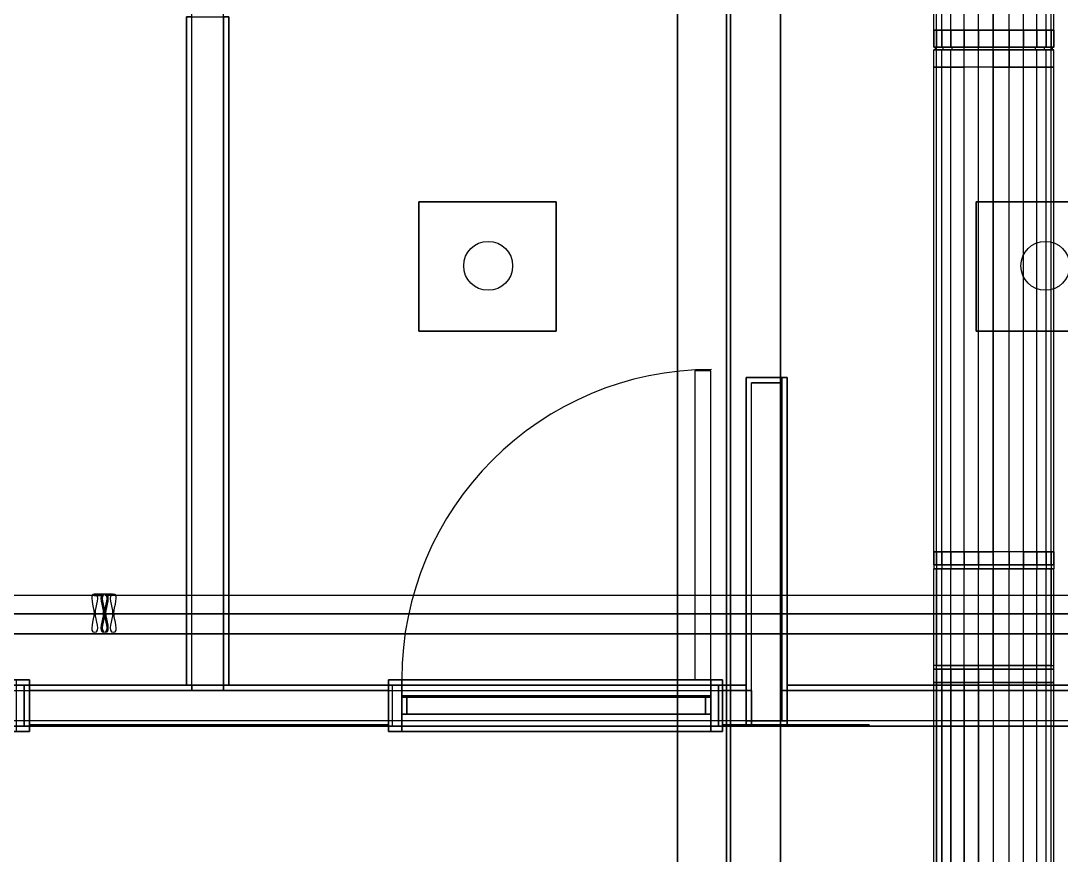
# Model space of a CAD drawing. Header units: metres. Extents: x 114 to 218, y 8 to 180.
# Drawn here: x 181.55 to 193.67, y 65.62 to 75.33 of the extents above; entities that cross this region are included whole.
import ezdxf

# ---------------------------------------------------------------- set-up
doc = ezdxf.new("R2010")
doc.units = ezdxf.units.M
doc.header["$MEASUREMENT"] = 0
for name, color, linetype in [('_Route', 7, 'Continuous'), ('A-2D-DOOR', 7, 'Continuous'), ('A-2D-I-WALL', 7, 'Continuous'), ('A-3D-DOOR', 7, 'Continuous'), ('A-3D-DOOR-FRAM', 7, 'Continuous'), ('A-3D-I-WALL', 7, 'Continuous'), ('E-LIGHT', 7, 'Continuous'), ('M-SA2S-Conn', 7, 'Continuous'), ('M-SA2S-Round', 7, 'Continuous'), ('PL-WA-Connector', 7, 'Continuous'), ('PL-WA-Pipe', 7, 'Continuous'), ('S-3D-BEAM', 7, 'Continuous')]:
    doc.layers.add(name, color=color, linetype=linetype)

msp = doc.modelspace()

# ---------------------------------------------------------------- linework, layer by layer
at = {"layer": '_Route', "color": 4, "true_color": 0x00ffff}
msp.add_lwpolyline([(168.404, 68.428), (199.875, 68.428), (199.875, 77.642)], dxfattribs=at)
msp.add_lwpolyline([(168.404, 68.428), (199.875, 68.428), (199.875, 77.642)], dxfattribs=at)
at = {"layer": 'A-2D-DOOR', "color": 9, "true_color": 0xbababa}
for points in [[(189.585, 67.659), (189.585, 71.258), (189.4, 71.258), (189.4, 67.659)], [(181.494, 67.659), (181.494, 67.059), (181.648, 67.059), (181.648, 67.659), (181.494, 67.659)], [(185.832, 67.059), (185.832, 67.659), (185.986, 67.659)], [(185.986, 67.659), (185.986, 67.059)], [(189.585, 67.659), (189.4, 67.659)], [(189.585, 67.659), (189.585, 67.059)], [(189.723, 67.059), (189.723, 67.659), (189.585, 67.659)], [(185.986, 67.059), (185.832, 67.059)], [(189.585, 67.059), (189.723, 67.059)]]:
    msp.add_lwpolyline(points, dxfattribs=at)
msp.add_arc((189.593, 67.667), 3.607, 90, 180, dxfattribs=at)
at = {"layer": 'A-2D-I-WALL', "color": 9, "true_color": 0xbababa}
for points in [[(183.54, 67.536), (183.54, 75.442)], [(183.909, 67.536), (183.909, 75.442)], [(183.478, 75.381), (183.478, 67.598)], [(183.971, 67.598), (183.971, 75.381)], [(190.477, 67.598), (190.477, 71.181), (190, 71.181), (190, 67.598)], [(190.062, 67.536), (190.062, 71.12), (190.415, 71.12), (190.415, 67.536)], [(183.478, 67.598), (181.648, 67.598)], [(183.54, 67.536), (181.648, 67.536)], [(185.832, 67.536), (183.909, 67.536)], [(185.832, 67.598), (183.971, 67.598)], [(190, 67.598), (189.723, 67.598)], [(190.062, 67.536), (189.723, 67.536)], [(202.29, 67.536), (190.415, 67.536)], [(198.491, 67.598), (190.477, 67.598)], [(185.832, 67.182), (181.648, 67.182)], [(202.29, 67.182), (189.723, 67.182)], [(181.648, 67.121), (185.832, 67.121)], [(189.723, 67.121), (202.229, 67.121)]]:
    msp.add_lwpolyline(points, dxfattribs=at)
at = {"layer": 'A-3D-DOOR', "color": 31, "true_color": 0xffbf7f}
for points in [[(185.986, 67.659), (185.986, 67.474), (185.986, 67.659)], [(189.585, 67.659), (189.585, 67.659), (185.986, 67.659), (189.585, 67.659), (189.585, 67.474), (185.986, 67.474), (189.585, 67.474), (189.585, 67.474)], [(185.986, 67.659), (185.986, 67.659)], [(185.986, 67.659), (185.986, 67.659)], [(189.585, 67.659), (189.585, 67.474)], [(185.986, 67.474), (185.986, 67.474)], [(185.986, 67.474), (185.986, 67.474)]]:
    msp.add_lwpolyline(points, dxfattribs=at)
at = {"layer": 'A-3D-DOOR-FRAM', "color": 31, "true_color": 0xffbf7f}
for points in [[(177.895, 67.059), (177.895, 67.059), (177.741, 67.059), (181.648, 67.059), (181.494, 67.059), (177.895, 67.059), (177.895, 67.659), (177.741, 67.659), (181.648, 67.659), (181.494, 67.659), (177.895, 67.659), (177.895, 67.659)], [(181.648, 67.059), (181.648, 67.659), (181.648, 67.059)], [(181.648, 67.659), (181.648, 67.659)], [(181.648, 67.659), (181.648, 67.659)], [(185.832, 67.659), (185.832, 67.059), (185.832, 67.659)], [(189.585, 67.659), (185.986, 67.659), (185.832, 67.659), (189.723, 67.659), (189.585, 67.659)], [(185.832, 67.659), (185.832, 67.659)], [(185.832, 67.659), (185.832, 67.659)], [(185.986, 67.659), (185.986, 67.059), (185.986, 67.659)], [(185.986, 67.659), (185.986, 67.659)], [(185.986, 67.659), (185.986, 67.659)], [(189.585, 67.659), (189.585, 67.059)], [(189.585, 67.059), (189.585, 67.659)], [(189.585, 67.659), (189.585, 67.659)], [(189.723, 67.659), (189.723, 67.059)], [(189.723, 67.659), (189.723, 67.059)], [(189.723, 67.659), (189.723, 67.659)], [(189.723, 67.659), (189.723, 67.659)], [(185.986, 67.259), (185.986, 67.459)], [(185.986, 67.459), (185.986, 67.259)], [(189.585, 67.459), (189.523, 67.459), (189.523, 67.259), (189.585, 67.259), (185.986, 67.259), (186.047, 67.259), (189.523, 67.259), (189.523, 67.459), (186.047, 67.459), (185.986, 67.459), (189.585, 67.459), (189.585, 67.259), (189.585, 67.459)], [(185.986, 67.459), (185.986, 67.459)], [(186.047, 67.459), (186.047, 67.259)], [(186.047, 67.259), (186.047, 67.459)], [(186.047, 67.459), (186.047, 67.459)], [(186.047, 67.459), (186.047, 67.459)], [(189.523, 67.459), (189.523, 67.459)], [(189.523, 67.459), (189.523, 67.459)], [(189.585, 67.459), (189.585, 67.459)], [(185.986, 67.259), (185.986, 67.259)], [(185.986, 67.259), (185.986, 67.259)], [(186.047, 67.259), (186.047, 67.259)], [(189.523, 67.259), (189.523, 67.259)], [(189.523, 67.259), (189.523, 67.259)], [(189.585, 67.259), (189.585, 67.259)], [(189.585, 67.259), (189.585, 67.259)], [(181.648, 67.059), (181.648, 67.059)], [(181.648, 67.059), (181.648, 67.059)], [(189.585, 67.059), (189.723, 67.059), (185.832, 67.059), (185.986, 67.059), (189.585, 67.059)], [(185.832, 67.059), (185.832, 67.059)], [(185.832, 67.059), (185.832, 67.059)], [(185.986, 67.059), (185.986, 67.059)], [(185.986, 67.059), (185.986, 67.059)], [(189.723, 67.059), (189.723, 67.059)], [(189.723, 67.059), (189.723, 67.059)]]:
    msp.add_lwpolyline(points, dxfattribs=at)
at = {"layer": 'A-3D-I-WALL', "color": 42, "true_color": 0xdda500}
for points in [[(183.478, 75.381), (183.478, 67.598), (183.54, 67.598), (183.54, 75.381), (183.478, 75.381), (183.971, 75.381), (183.971, 67.598)], [(183.478, 75.381), (183.971, 75.381), (183.971, 67.598), (183.478, 67.598), (183.478, 75.381), (183.478, 67.598)], [(183.909, 67.598), (183.971, 67.598), (183.971, 75.381), (183.909, 75.381), (183.909, 67.598)], [(190, 67.536), (190.062, 67.536), (190.062, 71.12), (190.415, 71.12), (190.415, 71.181), (190.062, 71.181), (190, 71.181), (190, 67.598), (190, 67.536)], [(190.477, 67.121), (190, 67.121), (190, 67.136), (190.477, 67.136), (190, 67.136), (190, 67.121), (190, 67.598), (190, 71.181)], [(190, 71.181), (190.062, 71.181), (190.415, 71.181), (190.477, 71.181), (190, 71.181), (190, 67.598), (190, 67.121), (190.477, 67.121), (190.477, 67.598), (190.477, 71.181), (190.477, 67.598), (190.477, 67.121), (190.477, 67.136), (190.477, 67.121)], [(190, 71.181), (190, 71.181)], [(190, 71.181), (190, 71.181)], [(190, 71.181), (190, 71.181)], [(190.062, 71.181), (190.062, 71.181)], [(190.062, 71.181), (190.062, 71.181)], [(190.477, 67.536), (190.477, 67.598), (190.477, 71.181), (190.415, 71.181), (190.415, 71.12), (190.415, 67.536), (190.477, 67.536)], [(190.415, 71.181), (190.415, 71.181)], [(190.415, 71.181), (190.415, 71.181)], [(190.477, 71.181), (190.477, 71.181)], [(190.477, 71.181), (190.477, 71.181)], [(190.415, 71.12), (190.062, 71.12)], [(190.062, 71.12), (190.062, 71.12)], [(190.415, 71.12), (190.415, 71.12)], [(165.482, 67.598), (167.389, 67.598), (167.881, 67.598), (177.003, 67.598), (177.495, 67.598), (183.478, 67.598), (183.971, 67.598), (190, 67.598)], [(183.54, 67.598), (183.478, 67.598), (177.495, 67.598), (177.433, 67.598), (177.433, 67.536), (183.54, 67.536), (183.54, 67.598)], [(185.878, 67.121), (185.878, 67.598), (183.971, 67.598), (183.478, 67.598), (181.586, 67.598), (181.586, 67.121), (181.586, 67.598), (177.787, 67.598), (177.787, 67.121)], [(181.586, 67.598), (181.586, 67.598)], [(183.971, 67.598), (183.478, 67.598)], [(183.478, 67.598), (183.478, 67.598)], [(183.478, 67.598), (183.478, 67.598)], [(183.478, 67.598), (183.478, 67.598)], [(183.478, 67.598), (183.478, 67.598)], [(183.478, 67.598), (183.478, 67.598)], [(183.54, 67.598), (183.54, 67.536), (183.909, 67.536), (183.909, 67.598)], [(183.54, 67.598), (183.54, 67.598)], [(183.54, 67.598), (183.54, 67.598)], [(183.54, 67.536), (183.54, 67.536)], [(183.909, 67.536), (183.54, 67.536)], [(183.54, 67.536), (183.54, 67.536)], [(183.909, 67.598), (183.909, 67.598)], [(183.909, 67.598), (183.909, 67.536), (190, 67.536), (190, 67.598), (183.971, 67.598), (183.909, 67.598)], [(183.909, 67.598), (183.909, 67.598)], [(183.909, 67.536), (183.909, 67.536)], [(183.909, 67.536), (183.909, 67.536)], [(183.971, 67.598), (183.971, 67.598)], [(183.971, 67.598), (183.971, 67.598)], [(183.971, 67.598), (183.971, 67.598)], [(183.971, 67.598), (183.971, 67.598)], [(183.971, 67.598), (183.971, 67.598)], [(185.878, 67.121), (185.878, 67.598), (189.677, 67.598), (189.677, 67.121)], [(185.878, 67.598), (185.878, 67.598)], [(185.878, 67.598), (185.878, 67.598)], [(189.677, 67.121), (189.677, 67.598), (190, 67.598), (190, 67.121)], [(189.677, 67.598), (189.677, 67.598)], [(190, 67.598), (190, 67.598)], [(190, 67.598), (190, 67.598)], [(190, 67.598), (190, 67.598)], [(190, 67.598), (190, 67.121), (190, 67.136), (190, 67.121)], [(190, 67.598), (190, 67.598)], [(190, 67.598), (190, 67.598)], [(190, 67.536), (190, 67.536)], [(190, 67.182), (190.062, 67.182), (190.062, 67.536), (190, 67.536)], [(190, 67.536), (190, 67.536)], [(190.062, 67.536), (190.062, 67.182), (190.415, 67.182)], [(190.062, 67.536), (190.062, 67.536)], [(190.062, 67.536), (190.062, 67.536)], [(190.415, 67.536), (190.415, 67.182)], [(190.415, 67.536), (190.415, 67.536)], [(190.477, 67.536), (190.415, 67.536), (190.415, 67.182), (190.477, 67.182)], [(190.415, 67.536), (190.415, 67.536)], [(190.477, 67.598), (190.477, 67.598)], [(190.477, 67.598), (190.477, 67.598)], [(198.552, 67.598), (198.491, 67.598), (190.477, 67.598), (190.477, 67.536), (198.552, 67.536), (198.552, 67.598)], [(190.477, 67.598), (198.491, 67.598), (198.906, 67.598), (202.229, 67.598)], [(190.477, 67.598), (190.477, 67.598), (190.477, 67.121), (190.477, 67.136), (190.477, 67.121)], [(190.477, 67.121), (190.477, 67.598), (198.491, 67.598), (198.906, 67.598), (202.229, 67.598), (202.229, 67.121), (190.477, 67.121), (191.431, 67.121), (190.477, 67.121), (202.229, 67.121)], [(190.477, 67.598), (190.477, 67.598)], [(190.477, 67.598), (190.477, 67.598)], [(190.477, 67.536), (190.477, 67.536)], [(190.477, 67.536), (190.477, 67.536)], [(165.482, 67.121), (190, 67.121), (190, 67.182), (165.482, 67.182), (165.482, 67.121)], [(190, 67.182), (190, 67.121), (190.062, 67.121), (190.062, 67.182), (190, 67.182)], [(190, 67.182), (190, 67.182)], [(190, 67.182), (190, 67.182)], [(190.062, 67.182), (190.062, 67.182)], [(190.062, 67.182), (190.062, 67.182)], [(190.062, 67.182), (190.062, 67.182)], [(190.477, 67.121), (202.229, 67.121), (202.229, 67.182), (190.477, 67.182), (190.415, 67.182), (190.062, 67.182), (190.062, 67.121), (190.477, 67.121)], [(190.062, 67.182), (190.062, 67.182)], [(190.415, 67.182), (190.415, 67.182)], [(190.415, 67.182), (190.415, 67.182)], [(190.477, 67.182), (190.477, 67.182)], [(165.482, 67.121), (177.741, 67.121), (165.482, 67.121), (177.787, 67.121), (181.586, 67.121), (185.878, 67.121), (189.677, 67.121), (190, 67.121), (189.723, 67.121), (190, 67.121), (165.482, 67.121)], [(181.586, 67.121), (181.586, 67.121)], [(185.832, 67.136), (181.648, 67.136), (185.832, 67.136), (185.832, 67.121), (185.832, 67.136)], [(181.648, 67.136), (181.648, 67.121), (181.648, 67.136)], [(181.648, 67.136), (181.648, 67.136)], [(181.648, 67.121), (185.832, 67.121), (181.648, 67.121)], [(181.648, 67.121), (181.648, 67.121)], [(181.648, 67.121), (181.648, 67.121)], [(185.832, 67.136), (185.832, 67.136)], [(185.832, 67.121), (185.832, 67.121)], [(185.878, 67.121), (185.878, 67.121)], [(189.677, 67.121), (189.677, 67.121)], [(190, 67.136), (189.723, 67.136), (189.723, 67.121), (189.723, 67.136), (190, 67.136)], [(189.723, 67.136), (189.723, 67.136)], [(189.723, 67.121), (189.723, 67.121)], [(189.723, 67.121), (189.723, 67.121)], [(190, 67.136), (190, 67.136)], [(190, 67.136), (190, 67.136)], [(190, 67.121), (190.477, 67.121), (190.062, 67.121), (190, 67.121)], [(190, 67.121), (190, 67.121)], [(190, 67.121), (190, 67.121)], [(190, 67.121), (190, 67.121)], [(190, 67.121), (190, 67.121)], [(190, 67.121), (190, 67.121)], [(190, 67.121), (190, 67.121)], [(190.062, 67.121), (190.062, 67.121)], [(190.062, 67.121), (190.062, 67.121)], [(190.062, 67.121), (190.062, 67.121)], [(190.477, 67.136), (190.477, 67.136)], [(190.477, 67.136), (190.477, 67.136)], [(191.431, 67.136), (190.477, 67.136), (191.431, 67.136), (191.431, 67.121), (191.431, 67.136)], [(190.477, 67.136), (190.477, 67.136)], [(190.477, 67.121), (190.477, 67.121)], [(190.477, 67.121), (190.477, 67.121)], [(190.477, 67.121), (190.477, 67.121)], [(190.477, 67.121), (190.477, 67.121)], [(190.477, 67.121), (190.477, 67.121)], [(191.431, 67.136), (191.431, 67.136)], [(191.431, 67.121), (191.431, 67.121)], [(191.431, 67.121), (191.431, 67.121)]]:
    msp.add_lwpolyline(points, dxfattribs=at)
at = {"layer": 'E-LIGHT', "color": 5, "true_color": 0x0000ff}
for points in [[(186.185, 71.72), (186.185, 73.227), (187.785, 73.227), (187.785, 71.72), (187.785, 73.227), (186.185, 73.227), (186.185, 71.72)], [(186.185, 73.227), (186.185, 73.227)], [(186.185, 73.227), (186.185, 73.227)], [(187.785, 73.227), (187.785, 73.227)], [(187.785, 73.227), (187.785, 73.227)], [(192.677, 71.72), (192.677, 73.227), (194.276, 73.227), (194.276, 71.72), (194.276, 73.227), (192.677, 73.227), (192.677, 71.72)], [(192.677, 73.227), (192.677, 73.227)], [(192.677, 73.227), (192.677, 73.227)], [(186.985, 72.766), (186.985, 72.766)], [(193.476, 72.766), (193.476, 72.766)], [(186.693, 72.474), (186.693, 72.474)], [(187.278, 72.474), (187.278, 72.474)], [(193.2, 72.474), (193.2, 72.474)], [(186.985, 72.197), (186.985, 72.197)], [(193.476, 72.197), (193.476, 72.197)], [(187.785, 71.72), (186.185, 71.72), (187.785, 71.72)], [(186.185, 71.72), (186.185, 71.72)], [(186.185, 71.72), (186.185, 71.72)], [(187.785, 71.72), (187.785, 71.72)], [(187.785, 71.72), (187.785, 71.72)], [(194.276, 71.72), (192.677, 71.72), (194.276, 71.72)], [(192.677, 71.72), (192.677, 71.72)], [(192.677, 71.72), (192.677, 71.72)]]:
    msp.add_lwpolyline(points, dxfattribs=at)
for centre in [(186.993, 72.481), (186.993, 72.481), (193.484, 72.481), (193.484, 72.481)]:
    msp.add_circle(centre, 0.285, dxfattribs=at)
at = {"layer": 'M-SA2S-Conn', "color": 5, "true_color": 0x0000ff}
for points in [[(193.384, 75.227), (193.492, 75.227), (193.553, 75.227), (193.584, 75.227), (193.553, 75.227), (193.492, 75.227), (193.384, 75.227), (193.23, 75.227), (193.061, 75.227), (192.877, 75.227), (192.707, 75.227), (192.538, 75.227), (192.384, 75.227), (192.277, 75.227), (192.215, 75.227), (192.184, 75.227), (192.215, 75.227), (192.277, 75.227), (192.384, 75.227), (192.538, 75.227), (192.707, 75.227), (192.877, 75.227), (193.061, 75.227), (193.23, 75.227), (193.384, 75.227)], [(192.184, 75.227), (192.184, 75.027)], [(192.184, 75.227), (192.184, 75.227)], [(192.215, 75.227), (192.215, 75.027)], [(192.215, 75.227), (192.215, 75.027)], [(192.215, 75.227), (192.215, 75.227)], [(192.215, 75.227), (192.215, 75.227)], [(192.277, 75.227), (192.277, 75.027)], [(192.277, 75.227), (192.277, 75.027)], [(192.277, 75.227), (192.277, 75.227)], [(192.277, 75.227), (192.277, 75.227)], [(192.384, 75.227), (192.384, 75.027)], [(192.384, 75.227), (192.384, 75.027)], [(192.384, 75.227), (192.384, 75.227)], [(192.384, 75.227), (192.384, 75.227)], [(192.538, 75.227), (192.538, 75.027)], [(192.538, 75.027), (192.538, 75.227)], [(192.538, 75.227), (192.538, 75.227)], [(192.538, 75.227), (192.538, 75.227)], [(192.707, 75.227), (192.707, 75.027)], [(192.707, 75.227), (192.707, 75.027)], [(192.707, 75.227), (192.707, 75.227)], [(192.707, 75.227), (192.707, 75.227)], [(192.877, 75.227), (192.877, 75.027)], [(192.877, 75.227), (192.877, 75.027)], [(192.877, 75.227), (192.877, 75.227)], [(192.877, 75.227), (192.877, 75.227)], [(193.061, 75.227), (193.061, 75.027)], [(193.061, 75.227), (193.061, 75.027)], [(193.061, 75.227), (193.061, 75.227)], [(193.061, 75.227), (193.061, 75.227)], [(193.23, 75.227), (193.23, 75.027)], [(193.23, 75.227), (193.23, 75.027)], [(193.23, 75.227), (193.23, 75.227)], [(193.23, 75.227), (193.23, 75.227)], [(193.384, 75.227), (193.384, 75.027)], [(193.384, 75.227), (193.384, 75.027)], [(193.384, 75.227), (193.384, 75.227)], [(193.384, 75.227), (193.384, 75.227)], [(193.492, 75.227), (193.492, 75.027)], [(193.492, 75.227), (193.492, 75.027)], [(193.492, 75.227), (193.492, 75.227)], [(193.492, 75.227), (193.492, 75.227)], [(193.553, 75.227), (193.553, 75.027)], [(193.553, 75.227), (193.553, 75.027)], [(193.553, 75.227), (193.553, 75.227)], [(193.553, 75.227), (193.553, 75.227)], [(193.584, 75.227), (193.584, 75.027)], [(193.584, 75.227), (193.584, 75.227)], [(192.707, 75.027), (192.538, 75.027), (192.384, 75.027), (192.277, 75.027), (192.215, 75.027), (192.184, 75.027), (192.215, 75.027), (192.277, 75.027), (192.384, 75.027), (192.538, 75.027), (192.707, 75.027), (192.877, 75.027), (193.061, 75.027), (193.23, 75.027), (193.384, 75.027), (193.492, 75.027), (193.553, 75.027), (193.584, 75.027), (193.553, 75.027), (193.492, 75.027), (193.384, 75.027), (193.23, 75.027), (193.061, 75.027), (192.877, 75.027), (192.707, 75.027)], [(192.184, 75.027), (192.184, 75.027)], [(192.184, 74.796), (192.184, 74.996)], [(192.538, 74.996), (192.384, 74.996), (192.277, 74.996), (192.215, 74.996), (192.184, 74.996), (192.215, 74.996), (192.277, 74.996), (192.384, 74.996), (192.538, 74.996), (192.707, 74.996), (192.877, 74.996), (193.061, 74.996), (193.23, 74.996), (193.384, 74.996), (193.492, 74.996), (193.553, 74.996), (193.584, 74.996), (193.553, 74.996), (193.492, 74.996), (193.384, 74.996), (193.23, 74.996), (193.061, 74.996)], [(192.184, 74.996), (192.184, 74.996)], [(192.2, 75.027), (192.2, 74.996), (192.215, 74.996), (192.215, 75.027)], [(193.553, 75.027), (193.569, 75.027), (193.553, 75.027), (193.476, 75.027), (193.369, 75.027), (193.23, 75.027), (193.061, 75.027), (192.877, 75.027), (192.707, 75.027), (192.538, 75.027), (192.4, 75.027), (192.292, 75.027), (192.215, 75.027), (192.2, 75.027), (192.215, 75.027), (192.292, 75.027), (192.4, 75.027), (192.538, 75.027), (192.707, 75.027), (192.877, 75.027), (193.061, 75.027), (193.23, 75.027), (193.369, 75.027), (193.476, 75.027), (193.553, 75.027)], [(192.2, 75.027), (192.2, 75.027)], [(192.2, 74.996), (192.215, 74.996), (192.292, 74.996)], [(192.2, 74.996), (192.2, 74.996)], [(192.215, 74.996), (192.215, 75.027)], [(192.215, 74.996), (192.292, 74.996), (192.292, 75.027)], [(192.215, 75.027), (192.215, 75.027)], [(192.215, 75.027), (192.215, 75.027)], [(192.215, 75.027), (192.215, 75.027)], [(192.215, 75.027), (192.215, 75.027)], [(192.215, 74.796), (192.215, 74.996)], [(192.215, 74.796), (192.215, 74.996)], [(192.215, 74.996), (192.215, 74.996)], [(192.215, 74.996), (192.215, 74.996)], [(192.215, 74.996), (192.215, 74.996)], [(192.215, 74.996), (192.215, 74.996)], [(192.277, 75.027), (192.277, 75.027)], [(192.277, 75.027), (192.277, 75.027)], [(192.277, 74.796), (192.277, 74.996)], [(192.277, 74.796), (192.277, 74.996)], [(192.277, 74.996), (192.277, 74.996)], [(192.277, 74.996), (192.277, 74.996)], [(192.4, 74.996), (192.292, 74.996), (192.292, 75.027)], [(192.292, 74.996), (192.4, 74.996), (192.4, 75.027)], [(192.292, 75.027), (192.292, 75.027)], [(192.292, 75.027), (192.292, 75.027)], [(192.292, 74.996), (192.292, 74.996)], [(192.292, 74.996), (192.292, 74.996)], [(192.384, 75.027), (192.384, 75.027)], [(192.384, 75.027), (192.384, 75.027)], [(192.384, 74.796), (192.384, 74.996)], [(192.384, 74.796), (192.384, 74.996)], [(192.384, 74.996), (192.384, 74.996)], [(192.384, 74.996), (192.384, 74.996)], [(192.538, 74.996), (192.4, 74.996), (192.4, 75.027)], [(192.4, 74.996), (192.538, 74.996), (192.538, 75.027)], [(192.4, 75.027), (192.4, 75.027)], [(192.4, 75.027), (192.4, 75.027)], [(192.4, 74.996), (192.4, 74.996)], [(192.4, 74.996), (192.4, 74.996)], [(192.707, 74.996), (192.538, 74.996), (192.538, 75.027)], [(192.538, 74.996), (192.707, 74.996), (192.707, 75.027)], [(192.538, 75.027), (192.538, 75.027)], [(192.538, 75.027), (192.538, 75.027)], [(192.538, 75.027), (192.538, 75.027)], [(192.538, 75.027), (192.538, 75.027)], [(192.707, 74.796), (192.538, 74.796), (192.538, 74.996), (192.707, 74.996)], [(192.538, 74.796), (192.538, 74.996)], [(192.538, 74.996), (192.538, 74.996)], [(192.538, 74.996), (192.538, 74.996)], [(192.538, 74.996), (192.538, 74.996)], [(192.538, 74.996), (192.538, 74.996)], [(192.877, 74.996), (192.707, 74.996), (192.707, 75.027)], [(192.707, 74.996), (192.877, 74.996), (192.877, 75.027)], [(192.707, 75.027), (192.707, 75.027)], [(192.707, 75.027), (192.707, 75.027)], [(192.707, 75.027), (192.707, 75.027)], [(192.707, 75.027), (192.707, 75.027)], [(192.877, 74.796), (192.707, 74.796), (192.707, 74.996), (192.877, 74.996), (192.877, 74.796)], [(192.707, 74.796), (192.707, 74.996)], [(192.707, 74.996), (192.707, 74.996)], [(192.707, 74.996), (192.707, 74.996)], [(192.707, 74.996), (192.707, 74.996)], [(192.707, 74.996), (192.707, 74.996)], [(193.061, 74.996), (192.877, 74.996), (192.877, 75.027)], [(192.877, 74.996), (193.061, 74.996), (193.061, 75.027)], [(192.877, 75.027), (192.877, 75.027)], [(192.877, 75.027), (192.877, 75.027)], [(192.877, 75.027), (192.877, 75.027)], [(192.877, 75.027), (192.877, 75.027)], [(192.877, 74.996), (193.061, 74.996), (193.061, 74.796)], [(192.877, 74.796), (192.877, 74.996)], [(192.877, 74.996), (192.877, 74.996)], [(192.877, 74.996), (192.877, 74.996)], [(192.877, 74.996), (192.877, 74.996)], [(192.877, 74.996), (192.877, 74.996)], [(193.23, 74.996), (193.061, 74.996), (193.061, 75.027)], [(193.061, 74.996), (193.23, 74.996), (193.23, 75.027)], [(193.061, 75.027), (193.061, 75.027)], [(193.061, 75.027), (193.061, 75.027)], [(193.061, 75.027), (193.061, 75.027)], [(193.061, 75.027), (193.061, 75.027)], [(193.061, 74.796), (193.061, 74.996)], [(193.061, 74.996), (193.061, 74.996)], [(193.061, 74.996), (193.061, 74.996)], [(193.061, 74.996), (193.061, 74.996)], [(193.061, 74.996), (193.061, 74.996)], [(193.369, 74.996), (193.23, 74.996), (193.23, 75.027)], [(193.23, 74.996), (193.369, 74.996), (193.369, 75.027)], [(193.23, 75.027), (193.23, 75.027)], [(193.23, 75.027), (193.23, 75.027)], [(193.23, 75.027), (193.23, 75.027)], [(193.23, 75.027), (193.23, 75.027)], [(193.23, 74.796), (193.23, 74.996)], [(193.23, 74.796), (193.23, 74.996)], [(193.23, 74.996), (193.23, 74.996)], [(193.23, 74.996), (193.23, 74.996)], [(193.23, 74.996), (193.23, 74.996)], [(193.23, 74.996), (193.23, 74.996)], [(193.476, 74.996), (193.369, 74.996), (193.369, 75.027)], [(193.369, 74.996), (193.476, 74.996), (193.476, 75.027)], [(193.369, 75.027), (193.369, 75.027)], [(193.369, 75.027), (193.369, 75.027)], [(193.369, 74.996), (193.369, 74.996)], [(193.369, 74.996), (193.369, 74.996)], [(193.384, 75.027), (193.384, 75.027)], [(193.384, 75.027), (193.384, 75.027)], [(193.384, 74.796), (193.384, 74.996)], [(193.384, 74.796), (193.384, 74.996)], [(193.384, 74.996), (193.384, 74.996)], [(193.384, 74.996), (193.384, 74.996)], [(193.553, 74.996), (193.476, 74.996), (193.476, 75.027)], [(193.476, 74.996), (193.553, 74.996), (193.553, 75.027)], [(193.476, 75.027), (193.476, 75.027)], [(193.476, 75.027), (193.476, 75.027)], [(193.476, 74.996), (193.476, 74.996)], [(193.476, 74.996), (193.476, 74.996)], [(193.492, 75.027), (193.492, 75.027)], [(193.492, 75.027), (193.492, 75.027)], [(193.492, 74.796), (193.492, 74.996)], [(193.492, 74.796), (193.492, 74.996)], [(193.492, 74.996), (193.492, 74.996)], [(193.492, 74.996), (193.492, 74.996)], [(193.569, 74.996), (193.553, 74.996), (193.553, 75.027)], [(193.553, 74.996), (193.569, 74.996), (193.569, 75.027)], [(193.553, 75.027), (193.553, 75.027)], [(193.553, 75.027), (193.553, 75.027)], [(193.553, 75.027), (193.553, 75.027)], [(193.553, 75.027), (193.553, 75.027)], [(193.553, 74.796), (193.553, 74.996)], [(193.553, 74.796), (193.553, 74.996)], [(193.553, 74.996), (193.553, 74.996)], [(193.553, 74.996), (193.553, 74.996)], [(193.553, 74.996), (193.553, 74.996)], [(193.553, 74.996), (193.553, 74.996)], [(193.569, 75.027), (193.569, 75.027)], [(193.569, 74.996), (193.569, 74.996)], [(193.584, 75.027), (193.584, 75.027)], [(193.584, 74.796), (193.584, 74.996)], [(193.584, 74.996), (193.584, 74.996)], [(192.877, 74.796), (193.061, 74.796), (193.23, 74.796), (193.384, 74.796), (193.492, 74.796), (193.553, 74.796), (193.584, 74.796), (193.553, 74.796), (193.492, 74.796), (193.384, 74.796), (193.23, 74.796), (193.061, 74.796), (192.877, 74.796), (192.707, 74.796), (192.538, 74.796), (192.384, 74.796), (192.277, 74.796), (192.215, 74.796), (192.184, 74.796), (192.215, 74.796), (192.277, 74.796), (192.384, 74.796), (192.538, 74.796)], [(192.184, 74.796), (192.184, 74.796)], [(192.215, 74.796), (192.215, 74.796)], [(192.215, 74.796), (192.215, 74.796)], [(192.277, 74.796), (192.277, 74.796)], [(192.277, 74.796), (192.277, 74.796)], [(192.384, 74.796), (192.384, 74.796)], [(192.384, 74.796), (192.384, 74.796)], [(192.538, 74.796), (192.538, 74.796)], [(192.538, 74.796), (192.538, 74.796)], [(192.707, 74.796), (192.707, 74.796)], [(192.707, 74.796), (192.707, 74.796)], [(192.877, 74.796), (192.877, 74.796)], [(192.877, 74.796), (192.877, 74.796)], [(193.061, 74.796), (193.061, 74.796)], [(193.061, 74.796), (193.061, 74.796)], [(193.23, 74.796), (193.23, 74.796)], [(193.23, 74.796), (193.23, 74.796)], [(193.384, 74.796), (193.384, 74.796)], [(193.384, 74.796), (193.384, 74.796)], [(193.492, 74.796), (193.492, 74.796)], [(193.492, 74.796), (193.492, 74.796)], [(193.553, 74.796), (193.553, 74.796)], [(193.553, 74.796), (193.553, 74.796)], [(193.584, 74.796), (193.584, 74.796)]]:
    msp.add_lwpolyline(points, dxfattribs=at)
at = {"layer": 'M-SA2S-Round', "color": 5, "true_color": 0x0000ff}
for points in [[(192.184, 75.027), (192.184, 78.672)], [(192.215, 75.027), (192.215, 78.672)], [(192.215, 75.027), (192.215, 78.672)], [(192.277, 75.027), (192.277, 78.672)], [(192.277, 75.027), (192.277, 78.672)], [(192.384, 75.027), (192.384, 78.672)], [(192.384, 75.027), (192.384, 78.672)], [(192.538, 75.027), (192.538, 78.672)], [(192.538, 75.027), (192.538, 78.672)], [(192.707, 75.027), (192.707, 78.672)], [(192.707, 75.027), (192.707, 78.672)], [(192.877, 78.672), (192.877, 75.027)], [(192.877, 75.027), (192.877, 78.672)], [(193.061, 75.027), (193.061, 78.672)], [(193.061, 75.027), (193.061, 78.672)], [(193.23, 75.027), (193.23, 78.672)], [(193.23, 75.027), (193.23, 78.672)], [(193.384, 75.027), (193.384, 78.672)], [(193.384, 75.027), (193.384, 78.672)], [(193.492, 75.027), (193.492, 78.672)], [(193.492, 75.027), (193.492, 78.672)], [(193.553, 75.027), (193.553, 78.672)], [(193.553, 75.027), (193.553, 78.672)], [(193.584, 75.027), (193.584, 78.672)], [(193.492, 75.027), (193.384, 75.027), (193.23, 75.027), (193.061, 75.027), (192.877, 75.027), (192.707, 75.027), (192.538, 75.027), (192.384, 75.027), (192.277, 75.027), (192.215, 75.027), (192.184, 75.027), (192.215, 75.027), (192.277, 75.027), (192.384, 75.027), (192.538, 75.027), (192.707, 75.027), (192.877, 75.027), (193.061, 75.027), (193.23, 75.027), (193.384, 75.027), (193.492, 75.027), (193.553, 75.027), (193.584, 75.027), (193.553, 75.027), (193.492, 75.027)], [(192.184, 75.027), (192.184, 75.027)], [(192.277, 74.996), (192.215, 74.996), (192.184, 74.996), (192.215, 74.996), (192.277, 74.996), (192.384, 74.996), (192.538, 74.996), (192.707, 74.996), (192.877, 74.996), (193.061, 74.996), (193.23, 74.996), (193.384, 74.996), (193.492, 74.996), (193.553, 74.996), (193.584, 74.996), (193.553, 74.996), (193.492, 74.996), (193.384, 74.996), (193.23, 74.996), (193.061, 74.996), (192.877, 74.996), (192.707, 74.996), (192.538, 74.996), (192.384, 74.996), (192.277, 74.996)], [(192.184, 68.997), (192.184, 74.996)], [(192.184, 74.996), (192.184, 74.996)], [(192.215, 75.027), (192.215, 75.027)], [(192.215, 75.027), (192.215, 75.027)], [(192.215, 68.997), (192.215, 74.996)], [(192.215, 68.997), (192.215, 74.996)], [(192.215, 74.996), (192.215, 74.996)], [(192.215, 74.996), (192.215, 74.996)], [(192.277, 75.027), (192.277, 75.027)], [(192.277, 75.027), (192.277, 75.027)], [(192.277, 68.997), (192.277, 74.996)], [(192.277, 68.997), (192.277, 74.996)], [(192.277, 74.996), (192.277, 74.996)], [(192.277, 74.996), (192.277, 74.996)], [(192.384, 75.027), (192.384, 75.027)], [(192.384, 75.027), (192.384, 75.027)], [(192.384, 68.997), (192.384, 74.996)], [(192.384, 68.997), (192.384, 74.996)], [(192.384, 74.996), (192.384, 74.996)], [(192.384, 74.996), (192.384, 74.996)], [(192.538, 75.027), (192.538, 75.027)], [(192.538, 75.027), (192.538, 75.027)], [(192.538, 68.997), (192.538, 74.996)], [(192.538, 68.997), (192.538, 74.996)], [(192.538, 74.996), (192.538, 74.996)], [(192.538, 74.996), (192.538, 74.996)], [(192.707, 75.027), (192.707, 75.027)], [(192.707, 75.027), (192.707, 75.027)], [(192.707, 68.997), (192.707, 74.996)], [(192.707, 68.997), (192.707, 74.996)], [(192.707, 74.996), (192.707, 74.996)], [(192.707, 74.996), (192.707, 74.996)], [(192.877, 75.027), (192.877, 75.027)], [(192.877, 75.027), (192.877, 75.027)], [(192.877, 74.996), (192.877, 68.997)], [(192.877, 68.997), (192.877, 74.996)], [(192.877, 74.996), (192.877, 74.996)], [(192.877, 74.996), (192.877, 74.996)], [(193.061, 75.027), (193.061, 75.027)], [(193.061, 75.027), (193.061, 75.027)], [(193.061, 68.997), (193.061, 74.996)], [(193.061, 68.997), (193.061, 74.996)], [(193.061, 74.996), (193.061, 74.996)], [(193.061, 74.996), (193.061, 74.996)], [(193.23, 75.027), (193.23, 75.027)], [(193.23, 75.027), (193.23, 75.027)], [(193.23, 68.997), (193.23, 74.996)], [(193.23, 68.997), (193.23, 74.996)], [(193.23, 74.996), (193.23, 74.996)], [(193.23, 74.996), (193.23, 74.996)], [(193.384, 75.027), (193.384, 75.027)], [(193.384, 75.027), (193.384, 75.027)], [(193.384, 68.997), (193.384, 74.996)], [(193.384, 68.997), (193.384, 74.996)], [(193.384, 74.996), (193.384, 74.996)], [(193.384, 74.996), (193.384, 74.996)], [(193.492, 75.027), (193.492, 75.027)], [(193.492, 75.027), (193.492, 75.027)], [(193.492, 68.997), (193.492, 74.996)], [(193.492, 68.997), (193.492, 74.996)], [(193.492, 74.996), (193.492, 74.996)], [(193.492, 74.996), (193.492, 74.996)], [(193.553, 75.027), (193.553, 75.027)], [(193.553, 75.027), (193.553, 75.027)], [(193.553, 68.997), (193.553, 74.996)], [(193.553, 68.997), (193.553, 74.996)], [(193.553, 74.996), (193.553, 74.996)], [(193.553, 74.996), (193.553, 74.996)], [(193.584, 75.027), (193.584, 75.027)], [(193.584, 68.997), (193.584, 74.996)], [(193.584, 74.996), (193.584, 74.996)], [(192.184, 69.151), (192.215, 69.151), (192.215, 68.951)], [(192.215, 69.151), (192.184, 69.151), (192.184, 68.951)], [(192.184, 69.151), (192.184, 69.151)], [(192.215, 69.151), (192.277, 69.151), (192.277, 68.951)], [(192.277, 69.151), (192.215, 69.151), (192.215, 68.951)], [(192.215, 69.151), (192.215, 69.151)], [(192.215, 69.151), (192.215, 69.151)], [(192.277, 69.151), (192.384, 69.151), (192.384, 68.951)], [(192.384, 69.151), (192.277, 69.151), (192.277, 68.951)], [(192.277, 69.151), (192.277, 69.151)], [(192.277, 69.151), (192.277, 69.151)], [(192.384, 69.151), (192.538, 69.151), (192.538, 68.951)], [(192.538, 69.151), (192.384, 69.151), (192.384, 68.951)], [(192.384, 69.151), (192.384, 69.151)], [(192.384, 69.151), (192.384, 69.151)], [(192.538, 69.151), (192.707, 69.151), (192.707, 68.951)], [(192.707, 69.151), (192.538, 69.151), (192.538, 68.951)], [(192.538, 69.151), (192.538, 69.151)], [(192.538, 69.151), (192.538, 69.151)], [(192.707, 69.151), (192.877, 69.151), (192.877, 68.951)], [(192.877, 69.151), (192.707, 69.151), (192.707, 68.951)], [(192.707, 69.151), (192.707, 69.151)], [(192.707, 69.151), (192.707, 69.151)], [(193.23, 69.151), (193.061, 69.151), (192.877, 69.151)], [(193.061, 69.151), (192.877, 69.151), (192.877, 68.951)], [(192.877, 69.151), (192.877, 69.151)], [(192.877, 69.151), (192.877, 69.151)], [(193.061, 69.151), (193.061, 68.951)], [(193.23, 69.151), (193.061, 69.151), (193.061, 68.951)], [(193.061, 69.151), (193.061, 69.151)], [(193.061, 69.151), (193.061, 69.151)], [(193.384, 69.151), (193.23, 69.151), (193.23, 68.951)], [(193.23, 68.951), (193.23, 69.151), (193.384, 69.151), (193.384, 68.951)], [(193.23, 69.151), (193.23, 69.151)], [(193.23, 69.151), (193.23, 69.151)], [(193.492, 69.151), (193.384, 69.151), (193.384, 68.951)], [(193.384, 69.151), (193.492, 69.151), (193.492, 68.951)], [(193.384, 69.151), (193.384, 69.151)], [(193.384, 69.151), (193.384, 69.151)], [(193.553, 69.151), (193.492, 69.151), (193.492, 68.951)], [(193.492, 69.151), (193.553, 69.151), (193.553, 68.951)], [(193.492, 69.151), (193.492, 69.151)], [(193.492, 69.151), (193.492, 69.151)], [(193.584, 69.151), (193.553, 69.151), (193.553, 68.951)], [(193.553, 69.151), (193.584, 69.151), (193.584, 68.951)], [(193.553, 69.151), (193.553, 69.151)], [(193.553, 69.151), (193.553, 69.151)], [(193.584, 69.151), (193.584, 69.151)], [(193.584, 68.997), (193.553, 68.997), (193.492, 68.997), (193.384, 68.997), (193.23, 68.997), (193.061, 68.997), (192.877, 68.997), (192.707, 68.997), (192.538, 68.997), (192.384, 68.997), (192.277, 68.997), (192.215, 68.997), (192.184, 68.997), (192.215, 68.997), (192.277, 68.997), (192.384, 68.997), (192.538, 68.997), (192.707, 68.997), (192.877, 68.997), (193.061, 68.997), (193.23, 68.997), (193.384, 68.997), (193.492, 68.997), (193.553, 68.997), (193.584, 68.997)], [(192.184, 68.997), (192.184, 68.997)], [(192.215, 68.997), (192.215, 68.997)], [(192.215, 68.997), (192.215, 68.997)], [(192.277, 68.997), (192.277, 68.997)], [(192.277, 68.997), (192.277, 68.997)], [(192.384, 68.997), (192.384, 68.997)], [(192.384, 68.997), (192.384, 68.997)], [(192.538, 68.997), (192.538, 68.997)], [(192.538, 68.997), (192.538, 68.997)], [(192.707, 68.997), (192.707, 68.997)], [(192.707, 68.997), (192.707, 68.997)], [(192.877, 68.997), (192.877, 68.997)], [(192.877, 68.997), (192.877, 68.997)], [(193.061, 68.997), (193.061, 68.997)], [(193.061, 68.997), (193.061, 68.997)], [(193.23, 68.997), (193.23, 68.997)], [(193.23, 68.997), (193.23, 68.997)], [(193.384, 68.997), (193.384, 68.997)], [(193.384, 68.997), (193.384, 68.997)], [(193.492, 68.997), (193.492, 68.997)], [(193.492, 68.997), (193.492, 68.997)], [(193.553, 68.997), (193.553, 68.997)], [(193.553, 68.997), (193.553, 68.997)], [(193.584, 68.997), (193.584, 68.997)], [(192.215, 68.951), (192.184, 68.951), (192.215, 68.951), (192.215, 67.828), (192.184, 67.828)], [(192.215, 67.828), (192.184, 67.828), (192.184, 68.951)], [(192.184, 68.951), (192.184, 68.951)], [(192.277, 67.828), (192.384, 67.828), (192.384, 68.951), (192.277, 68.951), (192.215, 68.951)], [(192.215, 67.828), (192.277, 67.828), (192.277, 68.951)], [(192.277, 67.828), (192.215, 67.828), (192.215, 68.951), (192.277, 68.951), (192.384, 68.951)], [(192.215, 68.951), (192.215, 68.951)], [(192.215, 68.951), (192.215, 68.951)], [(192.384, 67.828), (192.277, 67.828), (192.277, 68.951)], [(192.277, 68.951), (192.277, 68.951)], [(192.277, 68.951), (192.277, 68.951)], [(192.538, 67.828), (192.707, 67.828), (192.707, 68.951), (192.538, 68.951), (192.384, 68.951)], [(192.384, 67.828), (192.538, 67.828), (192.538, 68.951)], [(192.538, 67.828), (192.384, 67.828), (192.384, 68.951), (192.538, 68.951), (192.707, 68.951)], [(192.384, 68.951), (192.384, 68.951)], [(192.384, 68.951), (192.384, 68.951)], [(192.707, 67.828), (192.538, 67.828), (192.538, 68.951)], [(192.538, 68.951), (192.538, 68.951)], [(192.538, 68.951), (192.538, 68.951)], [(192.877, 67.828), (193.061, 67.828), (193.061, 68.951), (192.877, 68.951), (192.707, 68.951)], [(192.707, 67.828), (192.877, 67.828), (192.877, 68.951)], [(192.707, 68.951), (192.877, 68.951), (192.877, 67.828), (192.707, 67.828), (192.707, 68.951)], [(192.707, 68.951), (192.707, 68.951)], [(192.707, 68.951), (192.707, 68.951)], [(192.877, 68.951), (193.061, 68.951)], [(192.877, 68.951), (192.877, 68.951)], [(192.877, 68.951), (192.877, 68.951)], [(193.23, 67.828), (193.061, 67.828), (193.061, 68.951), (193.23, 68.951), (193.384, 68.951)], [(193.23, 67.828), (193.384, 67.828), (193.384, 68.951), (193.23, 68.951), (193.061, 68.951)], [(193.061, 67.828), (193.23, 67.828), (193.23, 68.951)], [(193.061, 68.951), (193.061, 68.951)], [(193.061, 68.951), (193.061, 68.951)], [(193.384, 67.828), (193.23, 67.828), (193.23, 68.951)], [(193.23, 68.951), (193.23, 68.951)], [(193.23, 68.951), (193.23, 68.951)], [(193.492, 67.828), (193.384, 67.828), (193.384, 68.951), (193.492, 68.951), (193.553, 68.951)], [(193.492, 67.828), (193.553, 67.828), (193.553, 68.951), (193.492, 68.951), (193.384, 68.951)], [(193.384, 67.828), (193.492, 67.828), (193.492, 68.951)], [(193.384, 68.951), (193.384, 68.951)], [(193.384, 68.951), (193.384, 68.951)], [(193.553, 67.828), (193.492, 67.828), (193.492, 68.951)], [(193.492, 68.951), (193.492, 68.951)], [(193.492, 68.951), (193.492, 68.951)], [(193.553, 68.951), (193.584, 68.951), (193.553, 68.951), (193.553, 67.828), (193.584, 67.828)], [(193.553, 67.828), (193.584, 67.828), (193.584, 68.951)], [(193.553, 68.951), (193.553, 68.951)], [(193.553, 68.951), (193.553, 68.951)], [(193.584, 68.951), (193.584, 68.951)], [(192.215, 67.628), (192.184, 67.628), (192.184, 67.828)], [(192.184, 67.628), (192.215, 67.628), (192.215, 67.828)], [(192.184, 67.828), (192.184, 67.828)], [(193.584, 67.782), (193.553, 67.782), (193.492, 67.782), (193.384, 67.782), (193.23, 67.782), (193.061, 67.782), (192.877, 67.782), (192.707, 67.782), (192.538, 67.782), (192.384, 67.782), (192.277, 67.782), (192.215, 67.782), (192.184, 67.782), (192.215, 67.782), (192.277, 67.782), (192.384, 67.782), (192.538, 67.782), (192.707, 67.782), (192.877, 67.782), (193.061, 67.782), (193.23, 67.782), (193.384, 67.782), (193.492, 67.782), (193.553, 67.782), (193.584, 67.782)], [(192.184, 59.476), (192.215, 59.476), (192.215, 67.782), (192.215, 59.476), (192.184, 59.476), (192.184, 67.782)], [(192.184, 67.782), (192.184, 67.782)], [(192.277, 67.628), (192.215, 67.628), (192.215, 67.828)], [(192.215, 67.628), (192.277, 67.628), (192.277, 67.828)], [(192.215, 67.828), (192.215, 67.828)], [(192.215, 67.828), (192.215, 67.828)], [(192.215, 59.476), (192.277, 59.476), (192.277, 67.782)], [(192.215, 67.782), (192.215, 67.782)], [(192.215, 67.782), (192.215, 67.782)], [(192.384, 67.628), (192.277, 67.628), (192.277, 67.828)], [(192.277, 67.628), (192.384, 67.628), (192.384, 67.828)], [(192.277, 67.828), (192.277, 67.828)], [(192.277, 67.828), (192.277, 67.828)], [(192.277, 67.782), (192.277, 59.476)], [(192.277, 59.476), (192.384, 59.476), (192.384, 67.782)], [(192.277, 67.782), (192.277, 67.782)], [(192.277, 67.782), (192.277, 67.782)], [(192.538, 67.628), (192.384, 67.628), (192.384, 67.828)], [(192.384, 67.628), (192.538, 67.628), (192.538, 67.828)], [(192.384, 67.828), (192.384, 67.828)], [(192.384, 67.828), (192.384, 67.828)], [(192.384, 67.782), (192.384, 59.476)], [(192.384, 59.476), (192.538, 59.476), (192.538, 67.782)], [(192.384, 67.782), (192.384, 67.782)], [(192.384, 67.782), (192.384, 67.782)], [(192.707, 67.628), (192.538, 67.628), (192.538, 67.828)], [(192.538, 67.628), (192.707, 67.628), (192.707, 67.828)], [(192.538, 67.828), (192.538, 67.828)], [(192.538, 67.828), (192.538, 67.828)], [(192.538, 67.782), (192.538, 59.476)], [(192.538, 59.476), (192.707, 59.476), (192.707, 67.782)], [(192.538, 67.782), (192.538, 67.782)], [(192.538, 67.782), (192.538, 67.782)], [(192.877, 67.628), (192.707, 67.628), (192.707, 67.828)], [(192.877, 67.828), (192.877, 67.628), (192.707, 67.628)], [(192.707, 67.828), (192.707, 67.828)], [(192.707, 67.828), (192.707, 67.828)], [(192.707, 67.782), (192.707, 59.476)], [(192.707, 67.782), (192.707, 67.782)], [(192.707, 67.782), (192.707, 67.782)], [(192.877, 67.628), (193.061, 67.628), (193.061, 67.828)], [(193.061, 67.628), (192.877, 67.628), (192.877, 67.828)], [(193.061, 67.828), (192.877, 67.828)], [(192.877, 67.828), (192.877, 67.828)], [(192.877, 67.828), (192.877, 67.828)], [(192.877, 67.782), (192.877, 59.476), (193.061, 59.476), (193.061, 67.782)], [(192.877, 67.782), (192.877, 59.476)], [(192.877, 67.782), (192.877, 67.782)], [(192.877, 67.782), (192.877, 67.782)], [(193.061, 67.628), (193.23, 67.628), (193.23, 67.828)], [(193.23, 67.628), (193.061, 67.628), (193.061, 67.828)], [(193.061, 67.828), (193.061, 67.828)], [(193.061, 67.828), (193.061, 67.828)], [(193.061, 59.476), (193.23, 59.476), (193.23, 67.782)], [(193.23, 59.476), (193.061, 59.476), (193.061, 67.782)], [(193.061, 67.782), (193.061, 67.782)], [(193.061, 67.782), (193.061, 67.782)], [(193.23, 67.628), (193.384, 67.628), (193.384, 67.828)], [(193.384, 67.628), (193.23, 67.628), (193.23, 67.828)], [(193.23, 67.828), (193.23, 67.828)], [(193.23, 67.828), (193.23, 67.828)], [(193.23, 59.476), (193.384, 59.476), (193.384, 67.782)], [(193.384, 59.476), (193.23, 59.476), (193.23, 67.782)], [(193.23, 67.782), (193.23, 67.782)], [(193.23, 67.782), (193.23, 67.782)], [(193.384, 67.628), (193.492, 67.628), (193.492, 67.828)], [(193.492, 67.628), (193.384, 67.628), (193.384, 67.828)], [(193.384, 67.828), (193.384, 67.828)], [(193.384, 67.828), (193.384, 67.828)], [(193.384, 59.476), (193.492, 59.476), (193.492, 67.782)], [(193.492, 59.476), (193.384, 59.476), (193.384, 67.782)], [(193.384, 67.782), (193.384, 67.782)], [(193.384, 67.782), (193.384, 67.782)], [(193.492, 67.628), (193.553, 67.628), (193.553, 67.828)], [(193.553, 67.628), (193.492, 67.628), (193.492, 67.828)], [(193.492, 67.828), (193.492, 67.828)], [(193.492, 67.828), (193.492, 67.828)], [(193.492, 59.476), (193.553, 59.476), (193.553, 67.782)], [(193.553, 59.476), (193.492, 59.476), (193.492, 67.782)], [(193.492, 67.782), (193.492, 67.782)], [(193.492, 67.782), (193.492, 67.782)], [(193.553, 67.628), (193.584, 67.628), (193.584, 67.828)], [(193.584, 67.628), (193.553, 67.628), (193.553, 67.828)], [(193.553, 67.828), (193.553, 67.828)], [(193.553, 67.828), (193.553, 67.828)], [(193.553, 59.476), (193.584, 59.476), (193.584, 67.782)], [(193.584, 59.476), (193.553, 59.476), (193.553, 67.782)], [(193.553, 67.782), (193.553, 67.782)], [(193.553, 67.782), (193.553, 67.782)], [(193.584, 67.828), (193.584, 67.828)], [(193.584, 67.782), (193.584, 67.782)], [(192.184, 67.628), (192.184, 67.628)], [(192.215, 67.628), (192.215, 67.628)], [(192.215, 67.628), (192.215, 67.628)], [(192.277, 67.628), (192.277, 67.628)], [(192.277, 67.628), (192.277, 67.628)], [(192.384, 67.628), (192.384, 67.628)], [(192.384, 67.628), (192.384, 67.628)], [(192.538, 67.628), (192.538, 67.628)], [(192.538, 67.628), (192.538, 67.628)], [(192.707, 67.628), (192.707, 67.628)], [(192.707, 67.628), (192.707, 67.628)], [(192.877, 67.628), (192.877, 67.628)], [(192.877, 67.628), (192.877, 67.628)], [(193.061, 67.628), (193.061, 67.628)], [(193.061, 67.628), (193.061, 67.628)], [(193.23, 67.628), (193.23, 67.628)], [(193.23, 67.628), (193.23, 67.628)], [(193.384, 67.628), (193.384, 67.628)], [(193.384, 67.628), (193.384, 67.628)], [(193.492, 67.628), (193.492, 67.628)], [(193.492, 67.628), (193.492, 67.628)], [(193.553, 67.628), (193.553, 67.628)], [(193.553, 67.628), (193.553, 67.628)], [(193.584, 67.628), (193.584, 67.628)]]:
    msp.add_lwpolyline(points, dxfattribs=at)
at = {"layer": 'PL-WA-Connector', "color": 241, "true_color": 0xff7f9f}
for points in [[(182.617, 68.659), (182.402, 68.659)], [(182.617, 68.659), (182.402, 68.659)], [(182.617, 68.659), (182.402, 68.659)], [(182.617, 68.659), (182.402, 68.659)], [(182.402, 68.643), (182.509, 68.643)], [(182.509, 68.643), (182.402, 68.643)], [(182.402, 68.643), (182.509, 68.643)], [(182.509, 68.643), (182.402, 68.643)], [(182.617, 68.643), (182.525, 68.643)], [(182.525, 68.643), (182.525, 68.643)], [(182.617, 68.643), (182.525, 68.643)], [(182.617, 68.643), (182.525, 68.643)], [(182.525, 68.643), (182.525, 68.643)], [(182.617, 68.643), (182.525, 68.643)], [(182.617, 68.659), (182.617, 68.659)], [(182.617, 68.659), (182.617, 68.659)], [(182.617, 68.643), (182.617, 68.643)], [(182.617, 68.643), (182.617, 68.643)], [(182.402, 68.428), (182.509, 68.428)], [(182.402, 68.428), (182.509, 68.428)], [(182.617, 68.428), (182.402, 68.428)], [(182.617, 68.428), (182.402, 68.428)], [(182.402, 68.428), (182.509, 68.428)], [(182.402, 68.428), (182.509, 68.428)], [(182.617, 68.428), (182.402, 68.428)], [(182.617, 68.428), (182.402, 68.428)], [(182.617, 68.428), (182.509, 68.428)], [(182.617, 68.428), (182.509, 68.428)], [(182.617, 68.428), (182.525, 68.428)], [(182.617, 68.428), (182.525, 68.428)], [(182.402, 68.197), (182.509, 68.197)], [(182.617, 68.197), (182.402, 68.197)], [(182.402, 68.197), (182.402, 68.197)], [(182.402, 68.197), (182.509, 68.197)], [(182.402, 68.197), (182.617, 68.197)], [(182.402, 68.197), (182.509, 68.197)], [(182.617, 68.197), (182.402, 68.197)], [(182.402, 68.197), (182.402, 68.197)], [(182.402, 68.197), (182.509, 68.197)], [(182.402, 68.197), (182.617, 68.197)], [(182.509, 68.197), (182.509, 68.197)], [(182.509, 68.197), (182.509, 68.197)], [(182.617, 68.197), (182.525, 68.197)], [(182.525, 68.197), (182.617, 68.197)], [(182.617, 68.197), (182.525, 68.197)], [(182.525, 68.197), (182.617, 68.197)]]:
    msp.add_lwpolyline(points, dxfattribs=at)
for points, start_tangent, end_tangent in [([(182.409, 68.659), (182.402, 68.436)], (-1, 0), (0, -1)), ([(182.409, 68.659), (182.402, 68.436)], (-1, 0), (0, -1)), ([(182.409, 68.659), (182.402, 68.436)], (-1, 0), (0, -1)), ([(182.409, 68.659), (182.402, 68.436)], (-1, 0), (0, -1)), ([(182.417, 68.436), (182.409, 68.659)], (0, 1), (-1, 0)), ([(182.417, 68.436), (182.409, 68.659)], (0, 1), (-1, 0)), ([(182.417, 68.436), (182.409, 68.659)], (0, 1), (-1, 0)), ([(182.417, 68.436), (182.409, 68.659)], (0, 1), (-1, 0)), ([(182.517, 68.659), (182.509, 68.436)], (-1, 0), (0, -1)), ([(182.517, 68.659), (182.509, 68.436)], (-1, 0), (0, -1)), ([(182.532, 68.659), (182.525, 68.436)], (-1, 0), (0, -1)), ([(182.532, 68.659), (182.525, 68.436)], (-1, 0), (0, -1)), ([(182.525, 68.436), (182.517, 68.659)], (0, 1), (-1, 0)), ([(182.525, 68.436), (182.517, 68.659)], (0, 1), (-1, 0)), ([(182.54, 68.436), (182.532, 68.659)], (0, 1), (-1, 0)), ([(182.54, 68.436), (182.532, 68.659)], (0, 1), (-1, 0)), ([(182.625, 68.659), (182.617, 68.436)], (-1, 0), (0, -1)), ([(182.625, 68.659), (182.617, 68.436)], (-1, 0), (0, -1)), ([(182.625, 68.659), (182.617, 68.436)], (-1, 0), (0, -1)), ([(182.625, 68.659), (182.617, 68.436)], (-1, 0), (0, -1)), ([(182.632, 68.436), (182.625, 68.659)], (0, 1), (-1, 0)), ([(182.632, 68.436), (182.625, 68.659)], (0, 1), (-1, 0)), ([(182.632, 68.436), (182.625, 68.659)], (0, 1), (-1, 0)), ([(182.632, 68.436), (182.625, 68.659)], (0, 1), (-1, 0)), ([(182.402, 68.436), (182.409, 68.213)], (0, -1), (1, 0)), ([(182.402, 68.436), (182.409, 68.213)], (0, -1), (1, 0)), ([(182.402, 68.436), (182.409, 68.213)], (0, -1), (1, 0)), ([(182.402, 68.436), (182.409, 68.213)], (0, -1), (1, 0)), ([(182.409, 68.213), (182.417, 68.436)], (1, 0), (0, 1)), ([(182.409, 68.213), (182.417, 68.436)], (1, 0), (0, 1)), ([(182.409, 68.213), (182.417, 68.436)], (1, 0), (0, 1)), ([(182.409, 68.213), (182.417, 68.436)], (1, 0), (0, 1)), ([(182.509, 68.436), (182.517, 68.213)], (0, -1), (1, 0)), ([(182.509, 68.436), (182.517, 68.213)], (0, -1), (1, 0)), ([(182.525, 68.436), (182.532, 68.213)], (0, -1), (1, 0)), ([(182.525, 68.436), (182.532, 68.213)], (0, -1), (1, 0)), ([(182.517, 68.213), (182.525, 68.436)], (1, 0), (0, 1)), ([(182.517, 68.213), (182.525, 68.436)], (1, 0), (0, 1)), ([(182.532, 68.213), (182.54, 68.436)], (1, 0), (0, 1)), ([(182.532, 68.213), (182.54, 68.436)], (1, 0), (0, 1)), ([(182.617, 68.436), (182.625, 68.213)], (0, -1), (1, 0)), ([(182.617, 68.436), (182.625, 68.213)], (0, -1), (1, 0)), ([(182.617, 68.436), (182.625, 68.213)], (0, -1), (1, 0)), ([(182.617, 68.436), (182.625, 68.213)], (0, -1), (1, 0)), ([(182.625, 68.213), (182.632, 68.436)], (1, 0), (0, 1)), ([(182.625, 68.213), (182.632, 68.436)], (1, 0), (0, 1)), ([(182.625, 68.213), (182.632, 68.436)], (1, 0), (0, 1)), ([(182.625, 68.213), (182.632, 68.436)], (1, 0), (0, 1))]:
    msp.add_spline(points, degree=3, dxfattribs=dict(at, start_tangent=start_tangent, end_tangent=end_tangent))
at = {"layer": 'PL-WA-Pipe', "color": 241, "true_color": 0xff7f9f}
for points in [[(182.509, 68.643), (168.973, 68.643)], [(182.509, 68.643), (168.973, 68.643)], [(182.509, 68.643), (168.973, 68.643)], [(182.509, 68.643), (168.973, 68.643)], [(199.321, 68.643), (182.525, 68.643)], [(199.321, 68.643), (182.525, 68.643)], [(199.321, 68.643), (182.525, 68.643)], [(199.321, 68.643), (182.525, 68.643)], [(182.509, 68.428), (168.958, 68.428)], [(182.509, 68.428), (168.958, 68.428)], [(182.509, 68.428), (168.973, 68.428)], [(182.509, 68.428), (168.973, 68.428)], [(199.321, 68.428), (182.509, 68.428)], [(182.509, 68.428), (182.509, 68.428)], [(182.509, 68.428), (182.509, 68.428)], [(199.321, 68.428), (182.509, 68.428)], [(182.509, 68.428), (182.509, 68.428)], [(182.509, 68.428), (182.509, 68.428)], [(199.321, 68.428), (182.525, 68.428)], [(199.321, 68.428), (182.525, 68.428)], [(182.509, 68.197), (168.973, 68.197)], [(168.973, 68.197), (182.509, 68.197)], [(182.509, 68.197), (168.973, 68.197)], [(168.973, 68.197), (182.509, 68.197)], [(199.321, 68.197), (182.525, 68.197)], [(182.525, 68.197), (199.321, 68.197)], [(199.321, 68.197), (182.525, 68.197)], [(182.525, 68.197), (199.321, 68.197)]]:
    msp.add_lwpolyline(points, dxfattribs=at)
for points, start_tangent, end_tangent in [([(182.517, 68.659), (182.509, 68.436)], (-1, 0), (0, -1)), ([(182.517, 68.659), (182.509, 68.436)], (-1, 0), (0, -1)), ([(182.532, 68.659), (182.525, 68.436)], (-1, 0), (0, -1)), ([(182.532, 68.659), (182.525, 68.436)], (-1, 0), (0, -1)), ([(182.525, 68.436), (182.517, 68.659)], (0, 1), (-1, 0)), ([(182.525, 68.436), (182.517, 68.659)], (0, 1), (-1, 0)), ([(182.54, 68.436), (182.532, 68.659)], (0, 1), (-1, 0)), ([(182.54, 68.436), (182.532, 68.659)], (0, 1), (-1, 0)), ([(182.509, 68.436), (182.517, 68.213)], (0, -1), (1, 0)), ([(182.509, 68.436), (182.517, 68.213)], (0, -1), (1, 0)), ([(182.525, 68.436), (182.532, 68.213)], (0, -1), (1, 0)), ([(182.525, 68.436), (182.532, 68.213)], (0, -1), (1, 0)), ([(182.517, 68.213), (182.525, 68.436)], (1, 0), (0, 1)), ([(182.517, 68.213), (182.525, 68.436)], (1, 0), (0, 1)), ([(182.532, 68.213), (182.54, 68.436)], (1, 0), (0, 1)), ([(182.532, 68.213), (182.54, 68.436)], (1, 0), (0, 1))]:
    msp.add_spline(points, degree=3, dxfattribs=dict(at, start_tangent=start_tangent, end_tangent=end_tangent))
at = {"layer": 'S-3D-BEAM', "color": 4, "true_color": 0x00ffff}
for points in [[(189.2, 78.719), (189.2, 24.529), (189.2, 78.719)], [(190.4, 24.529), (189.2, 24.529), (189.2, 24.529), (189.2, 78.719), (190.4, 78.719), (190.4, 24.529)], [(189.2, 24.529), (190.4, 24.529), (190.4, 24.529), (190.4, 78.719), (189.2, 78.719), (189.2, 24.529)], [(189.2, 78.719), (189.2, 24.529), (189.2, 78.719)], [(189.769, 24.529), (189.2, 24.529), (189.2, 24.529), (189.2, 78.719), (189.769, 78.719), (189.769, 24.529)], [(189.769, 24.529), (189.2, 24.529), (189.769, 24.529), (189.769, 24.529), (189.769, 78.719), (189.2, 78.719), (189.2, 24.529), (190.4, 24.529), (189.816, 24.529)], [(189.769, 78.719), (189.769, 24.529), (189.769, 78.719)], [(189.816, 24.529), (190.4, 24.529), (190.4, 24.529), (190.4, 78.719), (189.816, 78.719), (189.816, 24.529)], [(189.816, 78.719), (189.816, 24.529), (189.816, 78.719)], [(190.4, 24.529), (189.816, 24.529), (189.816, 24.529), (189.816, 78.719), (190.4, 78.719), (190.4, 24.529)], [(190.4, 78.719), (190.4, 24.529), (190.4, 78.719)], [(190.4, 78.719), (190.4, 24.529), (190.4, 78.719)]]:
    msp.add_lwpolyline(points, dxfattribs=at)

doc.saveas('drawing.dxf')
